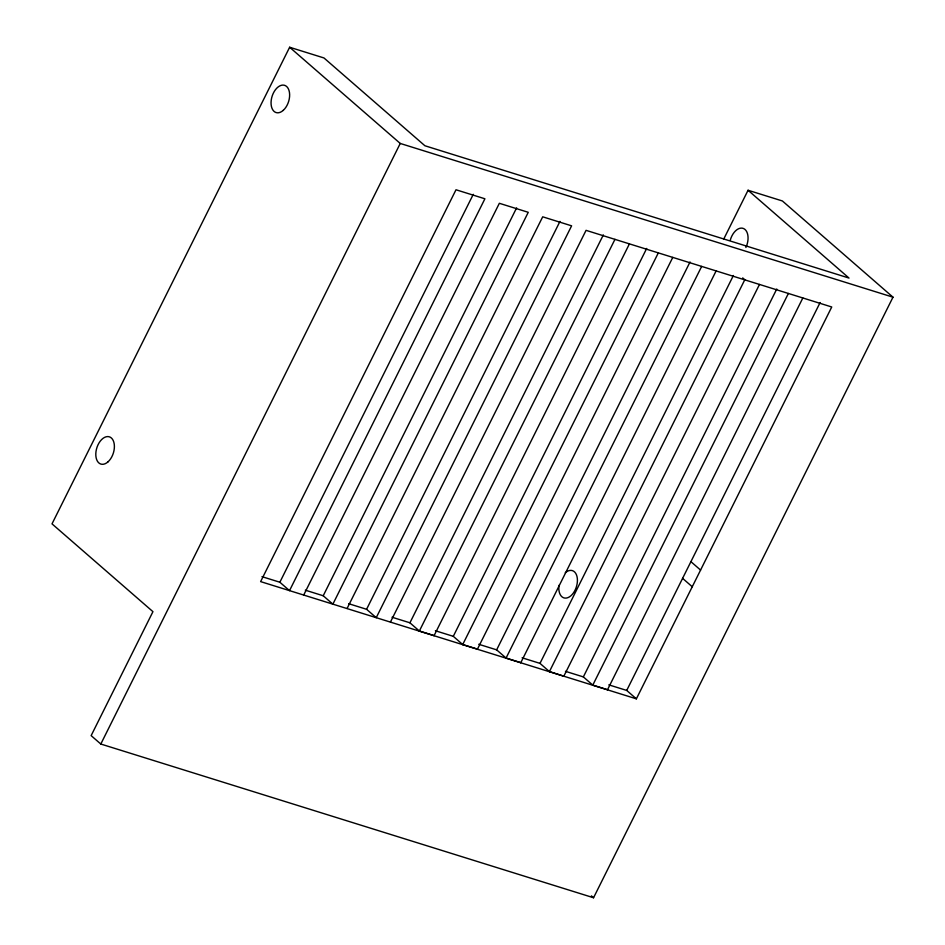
<?xml version="1.0" encoding="UTF-8"?>
<svg xmlns="http://www.w3.org/2000/svg" width="945" height="945" viewBox="0 0 945 945"><rect width="100%" height="100%" fill="white"/><g stroke="black" fill="none" stroke-linecap="round" stroke-linejoin="round"><path stroke-width="1.42" d="M748.062 190.264L849.012 278.066L424.907 145.754L323.958 57.952L289.642 47.25L52.01 523.861L152.948 611.663L91.145 735.623L100.808 744.034L593.554 897.75L892.99 297.179L782.389 200.966L748.062 190.264L723.716 239.109M100.808 744.034L400.243 143.451L289.642 47.25M390.462 621.987L586.065 230.344L831.742 306.983L636.375 698.839L260.619 581.612L455.998 189.768L484.903 198.781L289.524 590.637L279.862 582.238L473.268 194.339M303.747 594.948L499.35 203.293L528.255 212.306L332.876 604.162L323.225 595.763L516.62 207.865M347.098 608.462L542.702 216.818L571.607 225.831L376.24 617.687L366.577 609.289L559.972 221.39M419.592 631.213L409.929 622.802L603.335 234.915M434.05 635.713L629.417 243.869M462.944 644.738L453.293 636.328L646.687 248.44M477.402 649.239L672.769 257.394M506.307 658.263L496.645 649.853L690.039 261.966M520.754 662.764L716.121 270.92M549.659 671.789L539.997 663.378L733.403 275.491M744.802 279.732L549.435 671.588L564.106 676.289M563.881 676.088L759.485 284.445M593.011 685.314L583.36 676.903L776.755 289.016M607.47 689.815L802.837 297.97M636.375 698.839L626.712 690.429L820.118 302.53M400.243 143.451L892.99 297.179M261.978 576.651L279.862 582.238M305.329 590.176L323.225 595.763M348.681 603.701L366.577 609.289M392.045 617.227L409.929 622.802M435.397 630.752L453.293 636.328M478.749 644.277L496.645 649.853M522.112 657.803L539.997 663.378M565.464 671.328L583.36 676.903M608.816 684.853L626.712 690.429M433.814 635.512L419.367 631.012L614.959 239.357M477.166 649.038L462.719 644.537L658.322 252.882M520.53 662.563L506.071 658.063L701.674 266.407M607.233 689.614L592.787 685.113L788.39 293.458M742.699 277.913L745.026 279.933M690.913 561.661L700.576 570.071M682.597 578.352L692.248 586.75M591.405 895.884L593.554 897.75M730.343 239.935A14.281 8.67 -72.7 0 1 743.762 228.631A14.281 8.67 -72.7 0 1 745.9 247.495M565.264 572.788A14.281 8.67 -72.7 0 1 577.336 578.517A14.281 8.67 -72.7 0 1 567.78 597.689A14.281 8.67 -72.7 0 1 559.027 585.298M283.193 110.411A14.281 8.67 -72.7 0 0 286.583 86.444A14.281 8.67 -72.7 0 0 271.25 100.016A14.281 8.67 -72.7 0 0 283.193 110.411M107.954 461.904A14.281 8.67 -72.7 0 0 111.333 437.937A14.281 8.67 -72.7 0 0 96 451.509A14.281 8.67 -72.7 0 0 107.954 461.904"/></g></svg>
